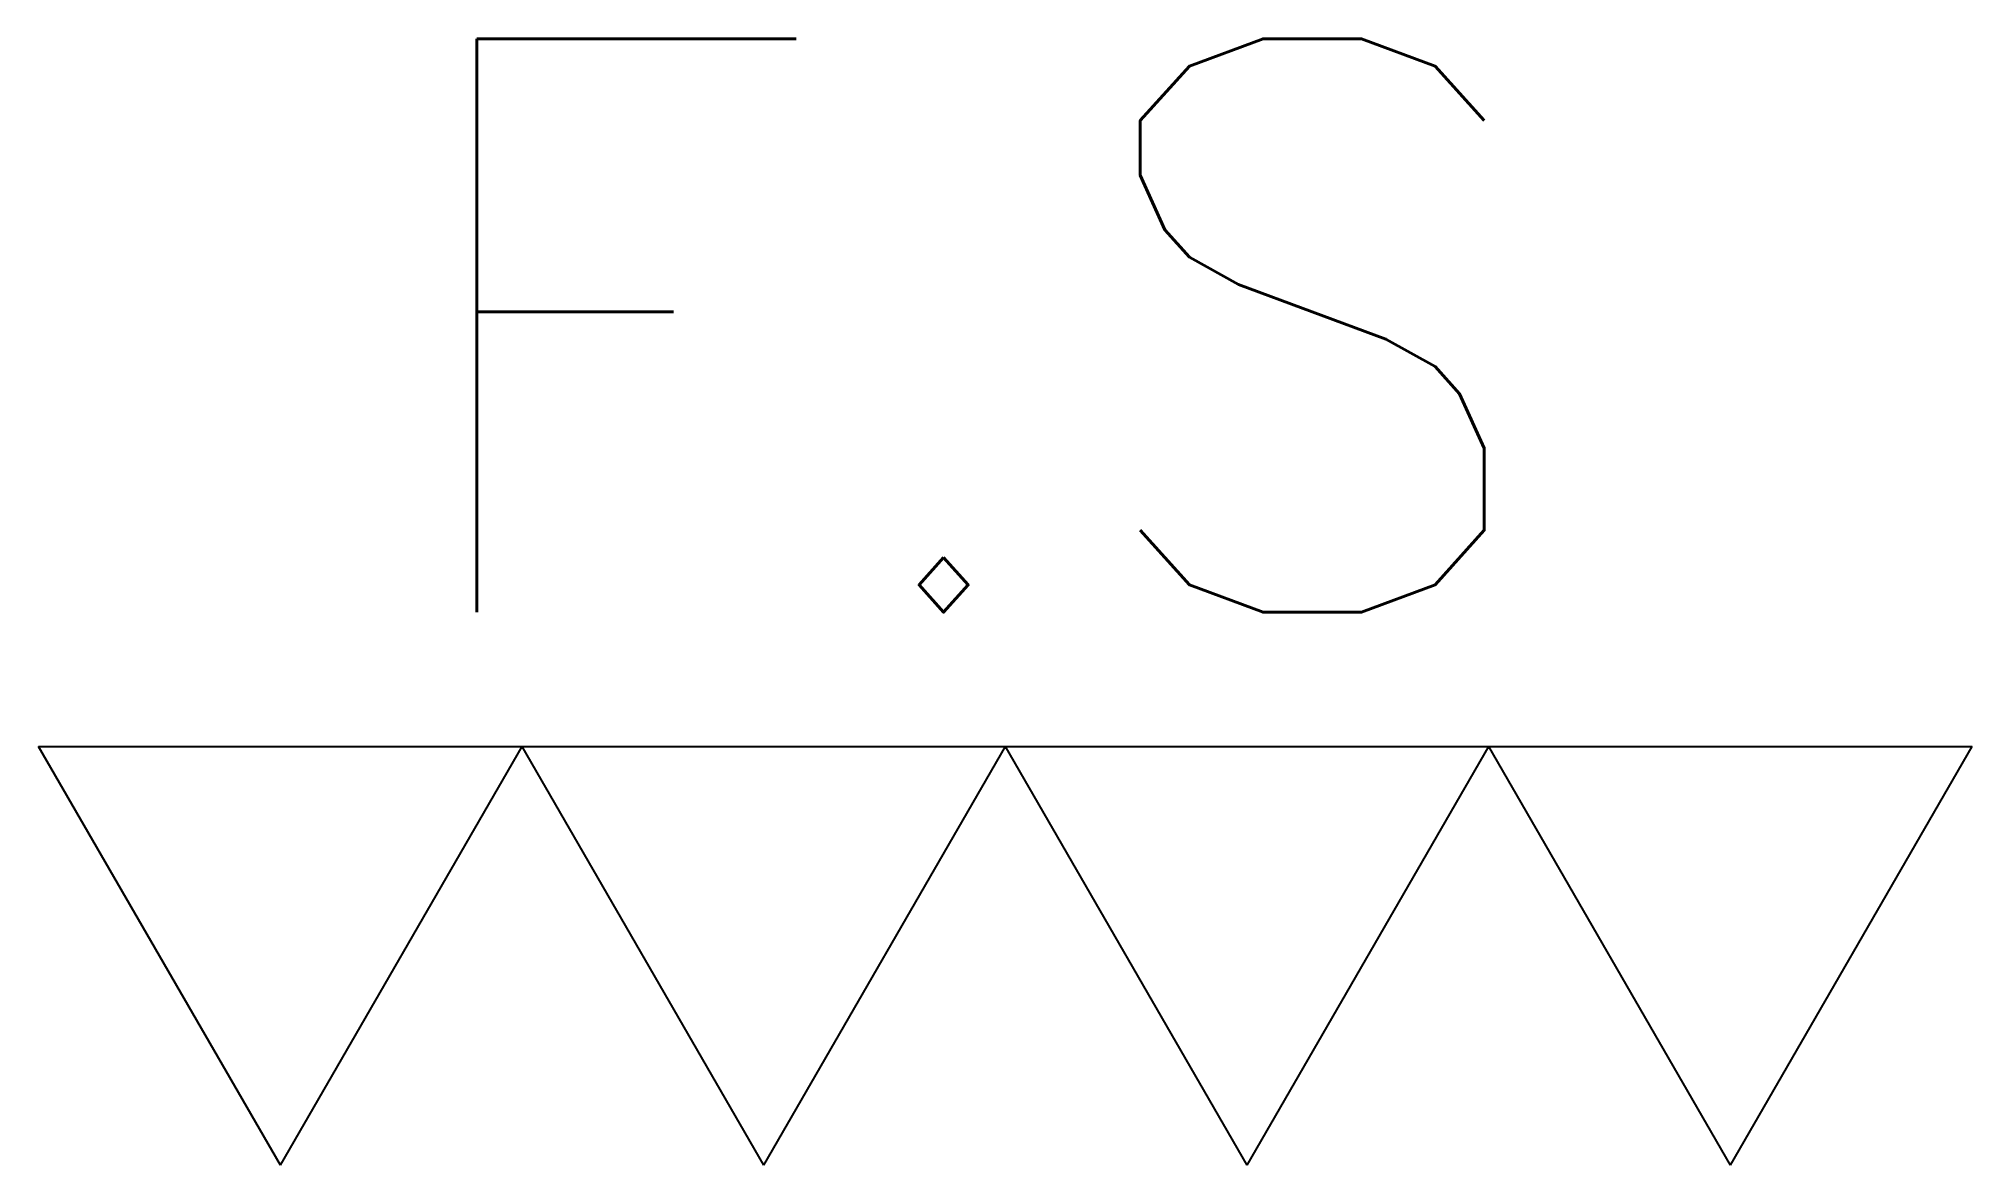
# Model space of a CAD drawing. Extents: x 146.1 to 192.3, y 102.8 to 129.7.
import ezdxf

# ---------------------------------------------------------------- set-up
doc = ezdxf.new("R2010")
doc.units = 0
doc.header["$MEASUREMENT"] = 0
doc.layers.add('DIM', color=2, linetype='CONTINUOUS')
doc.styles.add('ROMANS', font='romans')

msp = doc.modelspace()

# ---------------------------------------------------------------- linework, layer by layer
at = {"layer": 'DIM'}
for p, q in [((146.081, 112.78), (157.628, 112.78)), ((151.855, 102.78), (146.081, 112.78)), ((151.855, 102.78), (157.628, 112.78)), ((157.628, 112.78), (169.175, 112.78)), ((163.402, 102.78), (157.628, 112.78)), ((163.402, 102.78), (169.175, 112.78)), ((169.175, 112.78), (180.722, 112.78)), ((174.949, 102.78), (169.175, 112.78)), ((174.949, 102.78), (180.722, 112.78)), ((186.496, 102.78), (180.722, 112.78)), ((180.722, 112.78), (192.269, 112.78)), ((186.496, 102.78), (192.269, 112.78))]:
    msp.add_line(p, q, dxfattribs=at)

# ---------------------------------------------------------------- texts
at = {"layer": 'DIM', "style": 'ROMANS'}
msp.add_text('F.S', height=13.6946, dxfattribs=at).set_placement((154.199, 115.989))

doc.saveas('drawing.dxf')
